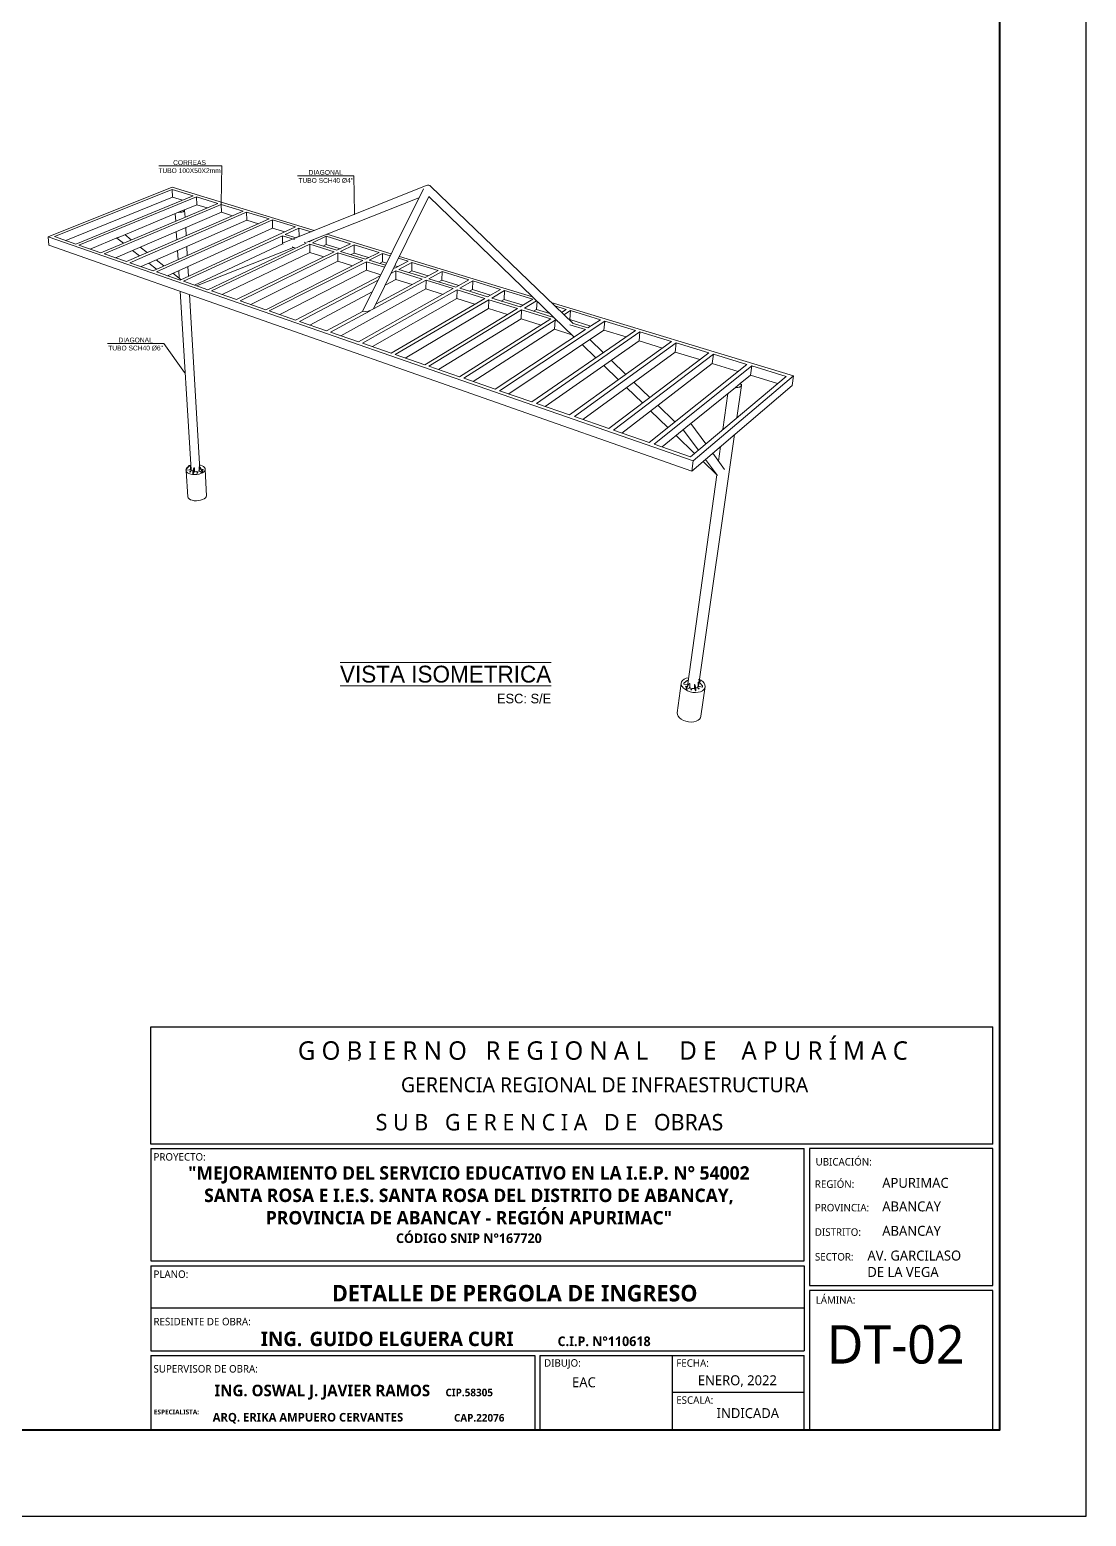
# Model space of a CAD drawing. Header units: metres. Extents: x -45.3 to -2.3, y -16.5 to 14.
# Drawn here: x -13.27 to -2.28, y -16.46 to -1 of the extents above; entities that cross this region are included whole.
import ezdxf
from ezdxf import colors
from ezdxf.entities.mleader import LeaderData, LeaderLine
from ezdxf.math import Vec2, Vec3

# ---------------------------------------------------------------- set-up
doc = ezdxf.new("R2010")
doc.units = ezdxf.units.M
doc.header["$MEASUREMENT"] = 0
for name, color, linetype, lineweight in [('EST _ Columnas_Pluma_Nº__20', 7, 'Continuous', 5), ('EST _ Losas_Pluma_Nº__10', 132, 'Continuous', 15), ('INT _ Mobiliario_Pluma_Nº__90', 70, 'Continuous', 0), ('LINEAS_IND.', 252, 'Continuous', 5), ('Membrete', 250, 'Continuous', 15), ('NOMBRES', 150, 'Continuous', 5)]:
    doc.layers.add(name, color=color, linetype=linetype, lineweight=lineweight)
doc.layers.add('INT _ Mobiliario_Pluma_Nº__28', color=7, linetype='Continuous', lineweight=0, true_color=0x747474)
doc.styles.add('01COTAS', font='GOTHIC.TTF')
doc.styles.add('100', font='arial.ttf', dxfattribs={"height": 0.18})
doc.styles.add('Generales', font='trebuc.ttf', dxfattribs={"height": 0.22})

# ---------------------------------------------------------------- blocks, each defined once
blk = doc.blocks.new('_DOT')
at = {"color": 0, "linetype": 'ByBlock', "lineweight": -2}
blk.add_line((-0.5, 0), (-1, 0), dxfattribs=at)
at = {"color": 0, "linetype": 'ByBlock', "const_width": 0.5}
blk.add_lwpolyline([(-0.25, 0, 1), (0.25, 0, 1)], format="xyb", close=True, dxfattribs=at)

msp = doc.modelspace()

# ---------------------------------------------------------------- linework, layer by layer
at = {"color": 7, "linetype": 'Continuous', "lineweight": 15}
for p, q in [((-11.611, -5.535), (-11.642, -5.571)), ((-11.641, -5.573), (-11.609, -5.538)), ((-11.599, -5.533), (-11.611, -5.535)), ((-11.611, -5.535), (-11.609, -5.538)), ((-11.609, -5.538), (-11.597, -5.536)), ((-11.599, -5.533), (-11.597, -5.536)), ((-11.597, -5.536), (-11.597, -5.571)), ((-11.565, -5.564), (-11.573, -5.612)), ((-11.569, -5.613), (-11.56, -5.564)), ((-11.562, -5.557), (-11.565, -5.564)), ((-11.565, -5.564), (-11.56, -5.564)), ((-11.562, -5.557), (-11.557, -5.557)), ((-11.56, -5.564), (-11.557, -5.557)), ((-11.557, -5.557), (-11.557, -5.592)), ((-11.508, -5.55), (-11.505, -5.548)), ((-11.508, -5.55), (-11.499, -5.555)), ((-11.508, -5.584), (-11.508, -5.55)), ((-11.496, -5.553), (-11.505, -5.548)), ((-11.499, -5.555), (-11.496, -5.553)), ((-11.499, -5.555), (-11.476, -5.599)), ((-11.473, -5.597), (-11.496, -5.553)), ((-11.642, -5.571), (-11.641, -5.573)), ((-11.642, -5.571), (-11.642, -5.581)), ((-11.641, -5.583), (-11.642, -5.581)), ((-11.641, -5.583), (-11.641, -5.573)), ((-11.605, -5.578), (-11.641, -5.583)), ((-11.597, -5.571), (-11.605, -5.578)), ((-11.573, -5.612), (-11.569, -5.613)), ((-11.573, -5.612), (-11.573, -5.622)), ((-11.569, -5.623), (-11.573, -5.622)), ((-11.559, -5.602), (-11.569, -5.623)), ((-11.569, -5.623), (-11.569, -5.613)), ((-11.557, -5.592), (-11.559, -5.602)), ((-11.503, -5.594), (-11.508, -5.584)), ((-11.476, -5.609), (-11.503, -5.594)), ((-11.476, -5.599), (-11.473, -5.597)), ((-11.476, -5.599), (-11.476, -5.609)), ((-11.473, -5.607), (-11.476, -5.609)), ((-11.473, -5.607), (-11.473, -5.597)), ((-6.433, -7.772), (-6.464, -7.798)), ((-6.464, -7.798), (-6.463, -7.795)), ((-6.464, -7.798), (-6.464, -7.808)), ((-6.464, -7.808), (-6.428, -7.813)), ((-6.463, -7.795), (-6.431, -7.769)), ((-6.439, -7.851), (-6.416, -7.807)), ((-6.439, -7.861), (-6.439, -7.851)), ((-6.436, -7.853), (-6.439, -7.851)), ((-6.439, -7.861), (-6.436, -7.863)), ((-6.413, -7.809), (-6.436, -7.853)), ((-6.436, -7.863), (-6.409, -7.848)), ((-6.436, -7.853), (-6.436, -7.863)), ((-6.433, -7.772), (-6.431, -7.769)), ((-6.422, -7.773), (-6.433, -7.772)), ((-6.431, -7.769), (-6.422, -7.771)), ((-6.422, -7.766), (-6.428, -7.77)), ((-6.428, -7.813), (-6.422, -7.809)), ((-6.416, -7.807), (-6.407, -7.802)), ((-6.413, -7.809), (-6.416, -7.807)), ((-6.404, -7.804), (-6.413, -7.809)), ((-6.409, -7.848), (-6.404, -7.839)), ((-6.404, -7.804), (-6.407, -7.802)), ((-6.404, -7.839), (-6.404, -7.804)), ((-6.352, -7.818), (-6.355, -7.811)), ((-6.355, -7.811), (-6.355, -7.846)), ((-6.35, -7.811), (-6.355, -7.811)), ((-6.355, -7.846), (-6.353, -7.856)), ((-6.353, -7.856), (-6.343, -7.877)), ((-6.343, -7.867), (-6.352, -7.818)), ((-6.347, -7.818), (-6.352, -7.818)), ((-6.35, -7.811), (-6.347, -7.818)), ((-6.347, -7.818), (-6.339, -7.866)), ((-6.339, -7.866), (-6.343, -7.867)), ((-6.343, -7.877), (-6.343, -7.867)), ((-6.343, -7.877), (-6.339, -7.877)), ((-6.339, -7.866), (-6.339, -7.877)), ((-6.313, -7.787), (-6.315, -7.79)), ((-6.302, -7.792), (-6.315, -7.79)), ((-6.315, -7.79), (-6.315, -7.825)), ((-6.315, -7.825), (-6.307, -7.832)), ((-6.313, -7.787), (-6.301, -7.789)), ((-6.295, -7.771), (-6.312, -7.758)), ((-6.307, -7.788), (-6.295, -7.782)), ((-6.307, -7.832), (-6.271, -7.838)), ((-6.301, -7.789), (-6.302, -7.792)), ((-6.271, -7.827), (-6.302, -7.792)), ((-6.301, -7.789), (-6.27, -7.825)), ((-6.295, -7.782), (-6.295, -7.771)), ((-6.27, -7.825), (-6.271, -7.827)), ((-6.271, -7.838), (-6.271, -7.827)), ((-6.271, -7.838), (-6.27, -7.835)), ((-6.27, -7.825), (-6.27, -7.835))]:
    msp.add_line(p, q, dxfattribs=at)
msp.add_lwpolyline([(-45.278, -16.462), (-2.278, -16.462), (-2.278, 14.038), (-45.278, 14.038)], close=True)
msp.add_lwpolyline([(-45.278, -16.462), (-2.278, -16.462), (-2.278, 14.038), (-45.278, 14.038)], close=True)
at = {"lineweight": 40}
msp.add_lwpolyline([(-44.378, -15.562), (-3.178, -15.562), (-3.178, 13.138), (-44.378, 13.138)], close=True, dxfattribs=at)
at = {"color": 7, "linetype": 'Continuous', "lineweight": 15, "extrusion": (0, 0, -1)}
for centre in [(-11.6, -5.599), (-11.525, -5.61), (-11.47, -5.579)]:
    msp.add_ellipse(centre, major_axis=(-0.00496, 0), ratio=0.57735, dxfattribs=at)
for centre, major_axis, start_param, end_param in [((-11.6, -5.604), (0.00496, 0), 4.273387, 5.15139), ((-11.545, -5.567), (-0.0548, 0), 5.190153, 6.119789), ((-11.545, -5.567), (-0.0548, 0), 3.901853, 4.951944), ((-11.525, -5.616), (0.00496, 0), 4.273387, 5.15139), ((-11.47, -5.584), (0.00496, 0), 4.273387, 5.15139)]:
    msp.add_ellipse(centre, major_axis=major_axis, ratio=0.57735, start_param=start_param, end_param=end_param, dxfattribs=at)
at = {"color": 7, "linetype": 'Continuous', "lineweight": 15}
for centre in [(-6.442, -7.833), (-6.387, -7.865), (-6.312, -7.853)]:
    msp.add_ellipse(centre, major_axis=(0.00496, 0), ratio=0.57735, dxfattribs=at)
for centre, major_axis, start_param, end_param in [((-6.442, -7.838), (-0.00496, 0), 4.273387, 5.15139), ((-6.367, -7.821), (0.0548, 0), 3.901853, 4.951944), ((-6.387, -7.87), (-0.00496, 0), 4.273387, 5.15139), ((-6.367, -7.821), (0.0548, 0), 5.190153, 6.119789), ((-6.312, -7.858), (-0.00496, 0), 4.273387, 5.15139)]:
    msp.add_ellipse(centre, major_axis=major_axis, ratio=0.57735, start_param=start_param, end_param=end_param, dxfattribs=at)
at = {"layer": 'EST _ Columnas_Pluma_Nº__20', "color": 7, "linetype": 'Continuous', "lineweight": 5}
for p, q in [((-11.63, -5.556), (-11.64, -5.566)), ((-11.617, -5.546), (-11.63, -5.556)), ((-11.6, -5.538), (-11.617, -5.546)), ((-11.593, -5.536), (-11.6, -5.538)), ((-11.494, -5.532), (-11.501, -5.53)), ((-11.476, -5.538), (-11.494, -5.532)), ((-11.462, -5.545), (-11.476, -5.538)), ((-11.451, -5.555), (-11.462, -5.545)), ((-11.445, -5.566), (-11.451, -5.555)), ((-11.64, -5.566), (-11.644, -5.578)), ((-11.644, -5.578), (-11.643, -5.589)), ((-11.643, -5.589), (-11.638, -5.6)), ((-11.626, -5.86), (-11.643, -5.589)), ((-11.638, -5.6), (-11.628, -5.61)), ((-11.628, -5.61), (-11.613, -5.618)), ((-11.613, -5.618), (-11.595, -5.624)), ((-11.595, -5.624), (-11.575, -5.627)), ((-11.575, -5.627), (-11.553, -5.629)), ((-11.553, -5.629), (-11.53, -5.627)), ((-11.53, -5.627), (-11.508, -5.623)), ((-11.508, -5.623), (-11.488, -5.617)), ((-11.488, -5.617), (-11.471, -5.609)), ((-11.471, -5.609), (-11.458, -5.599)), ((-11.458, -5.599), (-11.449, -5.588)), ((-11.449, -5.588), (-11.445, -5.577)), ((-11.445, -5.577), (-11.445, -5.566)), ((-11.429, -5.848), (-11.445, -5.577)), ((-11.626, -5.86), (-11.62, -5.871)), ((-11.62, -5.871), (-11.61, -5.881)), ((-11.455, -5.881), (-11.442, -5.871)), ((-11.442, -5.871), (-11.433, -5.86)), ((-11.433, -5.86), (-11.429, -5.848)), ((-11.61, -5.881), (-11.596, -5.89)), ((-11.596, -5.89), (-11.578, -5.896)), ((-11.578, -5.896), (-11.558, -5.9)), ((-11.558, -5.9), (-11.536, -5.901)), ((-11.536, -5.901), (-11.514, -5.899)), ((-11.514, -5.899), (-11.492, -5.895)), ((-11.492, -5.895), (-11.472, -5.889)), ((-11.472, -5.889), (-11.455, -5.881)), ((-6.534, -8.106), (-6.493, -7.8)), ((-6.489, -7.783), (-6.493, -7.8)), ((-6.493, -7.8), (-6.491, -7.817)), ((-6.491, -7.817), (-6.483, -7.834)), ((-6.478, -7.769), (-6.489, -7.783)), ((-6.483, -7.834), (-6.469, -7.851)), ((-6.463, -7.756), (-6.478, -7.769)), ((-6.469, -7.851), (-6.449, -7.865)), ((-6.442, -7.747), (-6.463, -7.756)), ((-6.449, -7.865), (-6.426, -7.878)), ((-6.418, -7.741), (-6.442, -7.747)), ((-6.426, -7.878), (-6.4, -7.887)), ((-6.416, -7.741), (-6.418, -7.741)), ((-6.287, -7.768), (-6.302, -7.76)), ((-6.293, -7.887), (-6.272, -7.877)), ((-6.288, -8.14), (-6.243, -7.833)), ((-6.268, -7.782), (-6.287, -7.768)), ((-6.272, -7.877), (-6.257, -7.865)), ((-6.254, -7.799), (-6.268, -7.782)), ((-6.257, -7.865), (-6.247, -7.85)), ((-6.245, -7.816), (-6.254, -7.799)), ((-6.247, -7.85), (-6.243, -7.833)), ((-6.243, -7.833), (-6.245, -7.816)), ((-6.4, -7.887), (-6.372, -7.893)), ((-6.372, -7.893), (-6.344, -7.895)), ((-6.344, -7.895), (-6.317, -7.892)), ((-6.317, -7.892), (-6.293, -7.887)), ((-6.534, -8.106), (-6.532, -8.123)), ((-6.532, -8.123), (-6.524, -8.141)), ((-6.524, -8.141), (-6.511, -8.157)), ((-6.511, -8.157), (-6.492, -8.172)), ((-6.492, -8.172), (-6.469, -8.185)), ((-6.469, -8.185), (-6.443, -8.194)), ((-6.337, -8.194), (-6.317, -8.184)), ((-6.317, -8.184), (-6.301, -8.172)), ((-6.301, -8.172), (-6.292, -8.157)), ((-6.292, -8.157), (-6.288, -8.14)), ((-6.443, -8.194), (-6.415, -8.2)), ((-6.415, -8.2), (-6.388, -8.202)), ((-6.388, -8.202), (-6.361, -8.2)), ((-6.361, -8.2), (-6.337, -8.194))]:
    msp.add_line(p, q, dxfattribs=at)
at = {"layer": 'EST _ Losas_Pluma_Nº__10', "linetype": 'Continuous', "lineweight": 15}
for p, q in [((-11.789, -2.641), (-13.079, -3.156)), ((-13.013, -3.153), (-11.788, -2.663)), ((-12.894, -3.195), (-11.783, -2.744)), ((-11.568, -2.73), (-12.79, -3.231)), ((-12.758, -3.242), (-11.536, -2.739)), ((-10.31, -3.09), (-11.789, -2.641)), ((-11.788, -2.663), (-11.568, -2.73)), ((-11.783, -2.744), (-11.788, -2.663)), ((-11.783, -2.744), (-11.681, -2.776)), ((-11.536, -2.739), (-11.311, -2.808)), ((-11.532, -2.822), (-11.536, -2.739)), ((-11.311, -2.808), (-12.529, -3.321)), ((-12.496, -3.332), (-11.279, -2.818)), ((-12.378, -3.373), (-11.275, -2.901)), ((-12.363, -3.168), (-11.723, -2.901)), ((-11.048, -2.888), (-12.262, -3.413)), ((-12.228, -3.425), (-11.015, -2.898)), ((-11.723, -2.901), (-11.721, -2.9)), ((-11.721, -2.9), (-11.663, -2.876)), ((-11.663, -2.876), (-11.661, -2.875)), ((-11.661, -2.875), (-11.532, -2.822)), ((-11.532, -2.822), (-11.423, -2.855)), ((-11.279, -2.818), (-11.048, -2.888)), ((-11.275, -2.901), (-11.279, -2.818)), ((-11.275, -2.901), (-11.16, -2.936)), ((-11.015, -2.898), (-10.779, -2.97)), ((-11.012, -2.982), (-11.015, -2.898)), ((-12.111, -3.465), (-11.012, -2.982)), ((-10.779, -2.97), (-11.987, -3.508)), ((-11.952, -3.52), (-10.745, -2.98)), ((-11.837, -3.56), (-10.743, -3.065)), ((-10.504, -3.053), (-11.706, -3.606)), ((-11.012, -2.982), (-10.89, -3.019)), ((-10.745, -2.98), (-10.504, -3.053)), ((-10.743, -3.065), (-10.745, -2.98)), ((-10.743, -3.065), (-10.614, -3.104)), ((-10.611, -3.13), (-10.469, -3.064)), ((-10.469, -3.064), (-10.342, -3.103)), ((-10.467, -3.149), (-10.469, -3.064)), ((-13.079, -3.156), (-6.368, -5.487)), ((-13.07, -3.242), (-13.079, -3.156)), ((-13.07, -3.242), (-6.382, -5.592)), ((-12.79, -3.231), (-13.013, -3.153)), ((-12.529, -3.321), (-12.758, -3.242)), ((-12.639, -3.283), (-12.347, -3.161)), ((-11.67, -3.618), (-10.641, -3.144)), ((-11.556, -3.658), (-10.639, -3.23)), ((-10.393, -3.221), (-11.417, -3.706)), ((-11.38, -3.718), (-10.357, -3.232)), ((-10.641, -3.144), (-10.514, -3.183)), ((-10.639, -3.23), (-10.641, -3.144)), ((-10.639, -3.23), (-10.634, -3.231)), ((-10.497, -3.165), (-10.611, -3.13)), ((-10.499, -3.164), (-10.467, -3.149)), ((-10.467, -3.149), (-10.462, -3.151)), ((-10.416, -3.213), (-10.393, -3.221)), ((-10.363, -3.207), (-10.37, -3.204)), ((-10.299, -3.176), (-10.363, -3.207)), ((-10.357, -3.232), (-10.102, -3.311)), ((-10.356, -3.319), (-10.357, -3.232)), ((-10.335, -3.19), (-10.331, -3.191)), ((-10.327, -3.218), (-10.185, -3.15)), ((-10.073, -3.296), (-10.327, -3.218)), ((-10.217, -3.252), (-10.185, -3.236)), ((-10.185, -3.15), (-9.932, -3.227)), ((-10.185, -3.236), (-10.185, -3.15)), ((-10.185, -3.236), (-10.041, -3.281)), ((-9.51, -3.332), (-10.18, -3.129)), ((-9.932, -3.227), (-10.073, -3.296)), ((-10.036, -3.308), (-9.895, -3.238)), ((-9.895, -3.238), (-9.635, -3.318)), ((-9.895, -3.325), (-9.895, -3.238)), ((-12.262, -3.413), (-12.496, -3.332)), ((-11.267, -3.757), (-10.356, -3.319)), ((-10.102, -3.311), (-11.12, -3.808)), ((-11.082, -3.821), (-10.066, -3.322)), ((-10.538, -3.261), (-10.503, -3.273)), ((-10.356, -3.319), (-10.211, -3.364)), ((-10.066, -3.322), (-9.805, -3.403)), ((-10.065, -3.41), (-10.066, -3.322)), ((-9.775, -3.388), (-10.036, -3.308)), ((-9.927, -3.341), (-9.895, -3.325)), ((-9.895, -3.325), (-9.744, -3.372)), ((-9.635, -3.318), (-9.775, -3.388)), ((-9.738, -3.4), (-9.598, -3.329)), ((-9.569, -3.452), (-9.738, -3.4)), ((-9.599, -3.417), (-9.598, -3.329)), ((-9.598, -3.329), (-9.52, -3.353)), ((-9.433, -3.379), (-9.331, -3.41)), ((-8.039, -3.779), (-9.423, -3.359)), ((-11.987, -3.508), (-12.228, -3.425)), ((-11.706, -3.606), (-11.952, -3.52)), ((-10.971, -3.86), (-10.065, -3.41)), ((-9.805, -3.403), (-10.815, -3.914)), ((-10.777, -3.927), (-9.767, -3.415)), ((-10.667, -3.965), (-9.767, -3.503)), ((-10.065, -3.41), (-9.913, -3.458)), ((-9.767, -3.415), (-9.579, -3.473)), ((-9.767, -3.503), (-9.767, -3.415)), ((-9.767, -3.503), (-9.618, -3.55)), ((-9.63, -3.433), (-9.599, -3.417)), ((-9.599, -3.417), (-9.558, -3.429)), ((-9.512, -3.536), (-9.46, -3.51)), ((-9.47, -3.482), (-9.483, -3.479)), ((-9.472, -3.456), (-9.439, -3.466)), ((-9.331, -3.41), (-9.47, -3.482)), ((-9.462, -3.599), (-9.46, -3.51)), ((-9.46, -3.51), (-9.186, -3.595)), ((-9.431, -3.494), (-9.293, -3.422)), ((-9.157, -3.579), (-9.431, -3.494)), ((-9.326, -3.527), (-9.295, -3.51)), ((-9.295, -3.51), (-9.293, -3.422)), ((-9.295, -3.51), (-9.126, -3.562)), ((-9.293, -3.422), (-9.02, -3.505)), ((-9.02, -3.505), (-9.157, -3.579)), ((-9.117, -3.591), (-8.98, -3.517)), ((-8.983, -3.606), (-8.98, -3.517)), ((-8.98, -3.517), (-8.7, -3.602)), ((-11.417, -3.706), (-11.67, -3.618)), ((-9.624, -3.563), (-10.503, -4.022)), ((-10.463, -4.036), (-9.646, -3.607)), ((-10.034, -4.184), (-9.148, -3.697)), ((-8.864, -3.694), (-9.85, -4.248)), ((-9.808, -4.262), (-8.824, -3.707)), ((-9.694, -3.905), (-9.146, -3.607)), ((-9.186, -3.595), (-9.67, -3.857)), ((-9.571, -3.657), (-9.462, -3.599)), ((-9.462, -3.599), (-9.292, -3.652)), ((-9.148, -3.697), (-9.146, -3.607)), ((-9.148, -3.697), (-8.969, -3.754)), ((-9.146, -3.607), (-8.864, -3.694)), ((-8.836, -3.678), (-9.117, -3.591)), ((-9.014, -3.623), (-8.983, -3.606)), ((-8.983, -3.606), (-8.805, -3.661)), ((-8.7, -3.602), (-8.836, -3.678)), ((-8.827, -3.798), (-8.824, -3.707)), ((-8.824, -3.707), (-8.534, -3.797)), ((-8.795, -3.691), (-8.659, -3.615)), ((-8.506, -3.78), (-8.795, -3.691)), ((-8.694, -3.722), (-8.663, -3.705)), ((-8.663, -3.705), (-8.659, -3.615)), ((-8.663, -3.705), (-8.475, -3.763)), ((-8.659, -3.615), (-8.372, -3.702)), ((-8.372, -3.702), (-8.506, -3.78)), ((-11.12, -3.808), (-11.38, -3.718)), ((-10.815, -3.914), (-11.082, -3.821)), ((-10.355, -4.073), (-9.707, -3.729)), ((-9.704, -4.298), (-8.827, -3.798)), ((-8.534, -3.797), (-9.51, -4.365)), ((-9.467, -4.38), (-8.492, -3.81)), ((-8.827, -3.798), (-8.638, -3.857)), ((-8.497, -3.902), (-8.492, -3.81)), ((-8.492, -3.81), (-8.195, -3.902)), ((-8.464, -3.793), (-8.33, -3.715)), ((-8.167, -3.885), (-8.464, -3.793)), ((-8.365, -3.824), (-8.335, -3.806)), ((-8.335, -3.806), (-8.33, -3.715)), ((-8.335, -3.806), (-8.137, -3.867)), ((-8.33, -3.715), (-8.035, -3.805)), ((-8.035, -3.805), (-8.167, -3.885)), ((-8.124, -3.898), (-7.996, -3.82)), ((-7.998, -3.91), (-7.992, -3.824)), ((-5.323, -4.602), (-7.846, -3.837)), ((-10.503, -4.022), (-10.777, -3.927)), ((-9.807, -3.931), (-10.181, -4.133)), ((-10.14, -4.147), (-9.729, -3.924)), ((-9.365, -4.416), (-8.497, -3.902)), ((-8.195, -3.902), (-9.16, -4.487)), ((-9.116, -4.502), (-8.152, -3.915)), ((-9.016, -4.537), (-8.158, -4.008)), ((-7.847, -4.01), (-8.8, -4.611)), ((-8.497, -3.902), (-8.298, -3.964)), ((-8.158, -4.008), (-8.152, -3.915)), ((-8.158, -4.008), (-7.948, -4.074)), ((-8.152, -3.915), (-7.847, -4.01)), ((-7.819, -3.993), (-8.124, -3.898)), ((-8.028, -3.928), (-7.998, -3.91)), ((-7.998, -3.91), (-7.859, -3.952)), ((-7.818, -3.992), (-7.819, -3.993)), ((-7.808, -3.874), (-7.688, -3.91)), ((-7.688, -3.91), (-7.738, -3.941)), ((-7.712, -3.966), (-7.645, -3.923)), ((-7.657, -4.019), (-7.652, -4.016)), ((-7.652, -4.016), (-7.645, -3.923)), ((-7.652, -4.016), (-7.433, -4.084)), ((-7.645, -3.923), (-7.333, -4.018)), ((-7.333, -4.018), (-7.462, -4.103)), ((-10.181, -4.133), (-10.463, -4.036)), ((-9.85, -4.248), (-10.14, -4.147)), ((-8.754, -4.627), (-7.803, -4.024)), ((-8.657, -4.661), (-7.81, -4.117)), ((-7.489, -4.121), (-8.429, -4.74)), ((-8.382, -4.756), (-7.288, -4.032)), ((-8.287, -4.789), (-7.296, -4.126)), ((-6.968, -4.129), (-8.047, -4.872)), ((-7.998, -4.889), (-6.921, -4.143)), ((-7.81, -4.117), (-7.803, -4.024)), ((-7.81, -4.117), (-7.63, -4.174)), ((-7.803, -4.024), (-7.777, -4.031)), ((-7.652, -4.07), (-7.489, -4.121)), ((-7.462, -4.103), (-7.625, -4.053)), ((-7.296, -4.126), (-7.288, -4.032)), ((-7.296, -4.126), (-7.066, -4.197)), ((-7.288, -4.032), (-6.968, -4.129)), ((-6.931, -4.238), (-6.921, -4.143)), ((-6.921, -4.143), (-6.592, -4.244)), ((-9.51, -4.365), (-9.808, -4.262)), ((-7.906, -4.92), (-6.931, -4.238)), ((-6.592, -4.244), (-7.653, -5.008)), ((-7.603, -5.026), (-6.544, -4.258)), ((-6.931, -4.238), (-6.688, -4.313)), ((-6.555, -4.354), (-6.544, -4.258)), ((-6.544, -4.258), (-6.205, -4.361)), ((-9.16, -4.487), (-9.467, -4.38)), ((-7.514, -5.056), (-6.555, -4.354)), ((-6.205, -4.361), (-7.246, -5.149)), ((-7.195, -5.167), (-6.156, -4.376)), ((-7.109, -5.196), (-6.169, -4.473)), ((-5.808, -4.482), (-6.827, -5.294)), ((-6.555, -4.354), (-6.3, -4.433)), ((-6.169, -4.473), (-6.156, -4.376)), ((-6.169, -4.473), (-5.9, -4.556)), ((-6.156, -4.376), (-5.808, -4.482)), ((-8.8, -4.611), (-9.116, -4.502)), ((-8.429, -4.74), (-8.754, -4.627)), ((-6.774, -5.312), (-5.757, -4.498)), ((-5.399, -4.607), (-6.395, -5.444)), ((-6.368, -5.487), (-5.323, -4.602)), ((-5.878, -4.681), (-5.772, -4.595)), ((-5.772, -4.595), (-5.757, -4.498)), ((-5.772, -4.595), (-5.489, -4.682)), ((-5.757, -4.498), (-5.399, -4.607)), ((-5.339, -4.701), (-5.323, -4.602)), ((-8.047, -4.872), (-8.382, -4.756)), ((-6.443, -5.139), (-5.928, -4.722)), ((-6.382, -5.592), (-5.339, -4.701)), ((-5.928, -4.722), (-5.927, -4.721)), ((-5.927, -4.721), (-5.879, -4.682)), ((-5.879, -4.682), (-5.878, -4.681)), ((-7.653, -5.008), (-7.998, -4.889)), ((-7.246, -5.149), (-7.603, -5.026)), ((-6.827, -5.294), (-7.195, -5.167)), ((-6.692, -5.341), (-6.443, -5.139)), ((-6.395, -5.444), (-6.774, -5.312)), ((-6.382, -5.592), (-6.368, -5.487))]:
    msp.add_line(p, q, dxfattribs=at)
at = {"layer": 'INT _ Mobiliario_Pluma_Nº__28', "color": 8, "linetype": 'Continuous', "lineweight": 0, "true_color": 0x747474}
for p, q in [((-11.751, -2.993), (-11.756, -2.915)), ((-11.723, -2.901), (-11.72, -2.902)), ((-11.719, -2.901), (-11.721, -2.9)), ((-11.72, -2.902), (-11.702, -2.901)), ((-11.703, -2.9), (-11.719, -2.901)), ((-11.687, -2.898), (-11.703, -2.9)), ((-11.702, -2.901), (-11.686, -2.899)), ((-11.674, -2.894), (-11.687, -2.898)), ((-11.686, -2.899), (-11.672, -2.895)), ((-11.664, -2.889), (-11.674, -2.894)), ((-11.672, -2.895), (-11.662, -2.889)), ((-11.661, -2.883), (-11.664, -2.889)), ((-11.663, -2.876), (-11.662, -2.877)), ((-11.662, -2.877), (-11.661, -2.883)), ((-11.662, -2.889), (-11.658, -2.883)), ((-11.66, -2.876), (-11.661, -2.875)), ((-11.658, -2.883), (-11.66, -2.876)), ((-11.654, -2.952), (-11.658, -2.883)), ((-11.642, -3.145), (-11.647, -3.06)), ((-11.739, -3.187), (-11.745, -3.102)), ((-11.726, -3.392), (-11.732, -3.299)), ((-11.63, -3.349), (-11.636, -3.256)), ((-11.714, -3.587), (-11.719, -3.507)), ((-11.617, -3.565), (-11.623, -3.464)), ((-11.59, -5.578), (-11.706, -3.722)), ((-11.499, -5.577), (-11.606, -3.757)), ((-6.058, -5.161), (-6.006, -4.785)), ((-5.928, -4.722), (-5.924, -4.723)), ((-5.924, -4.721), (-5.927, -4.721)), ((-5.904, -4.721), (-5.924, -4.721)), ((-5.924, -4.723), (-5.902, -4.722)), ((-5.912, -5.038), (-5.864, -4.703)), ((-5.886, -4.717), (-5.904, -4.721)), ((-5.902, -4.722), (-5.883, -4.719)), ((-5.873, -4.711), (-5.886, -4.717)), ((-5.883, -4.719), (-5.87, -4.712)), ((-5.879, -4.682), (-5.878, -4.683)), ((-5.875, -4.683), (-5.878, -4.681)), ((-5.878, -4.683), (-5.869, -4.693)), ((-5.865, -4.693), (-5.875, -4.683)), ((-5.868, -4.702), (-5.873, -4.711)), ((-5.87, -4.712), (-5.864, -4.703)), ((-5.869, -4.693), (-5.868, -4.702)), ((-5.864, -4.703), (-5.865, -4.693)), ((-6.311, -7.828), (-5.937, -5.212)), ((-6.104, -5.49), (-6.083, -5.336)), ((-6.425, -7.805), (-6.123, -5.63))]:
    msp.add_line(p, q, dxfattribs=at)
at = {"layer": 'INT _ Mobiliario_Pluma_Nº__90', "linetype": 'Continuous', "lineweight": 0}
for p, q in [((-10.639, -3.222), (-9.146, -2.622)), ((-10.387, -3.211), (-9.22, -2.749)), ((-9.807, -3.931), (-9.174, -2.657)), ((-9.694, -3.905), (-9.116, -2.738)), ((-7.605, -4.198), (-9.118, -2.736)), ((-7.621, -4.054), (-9.096, -2.632)), ((-12.294, -3.222), (-12.363, -3.168)), ((-12.213, -3.188), (-12.28, -3.133)), ((-12.126, -3.355), (-12.2, -3.297)), ((-12.047, -3.32), (-12.12, -3.262)), ((-11.875, -3.458), (-11.953, -3.396)), ((-11.534, -3.665), (-10.525, -3.266)), ((-11.952, -3.493), (-12.031, -3.43)), ((-11.699, -3.6), (-11.78, -3.535)), ((-7.381, -4.414), (-7.523, -4.277)), ((-7.303, -4.36), (-7.444, -4.224)), ((-7.068, -4.587), (-7.22, -4.44)), ((-7.145, -4.642), (-7.298, -4.495)), ((-6.896, -4.883), (-7.061, -4.724)), ((-6.82, -4.826), (-6.984, -4.668)), ((-6.557, -5.079), (-6.735, -4.908)), ((-6.632, -5.138), (-6.81, -4.966)), ((-6.236, -5.31), (-6.392, -5.098)), ((-6.353, -5.408), (-6.546, -5.222)), ((-6.312, -5.374), (-6.471, -5.162)), ((-6.041, -5.577), (-6.165, -5.407)), ((-6.122, -5.631), (-6.265, -5.492)), ((-6.114, -5.637), (-6.239, -5.47))]:
    msp.add_line(p, q, dxfattribs=at)
at = {"layer": 'INT _ Mobiliario_Pluma_Nº__90', "color": 60, "linetype": 'Continuous', "lineweight": 0, "true_color": 0xc5ff15}
for centre, radius, start, end in [((-9.128, -2.662), 0.0443, 43.5253, 113.3373), ((-9.78, -3.788), 0.145, 259.4261, 306.387)]:
    msp.add_arc(centre, radius, start, end, dxfattribs=at)
at = {"layer": 'LINEAS_IND.', "color": 7, "ltscale": 0.5}
msp.add_line((-9.952, -11.719, 0.509), (-9.942, -11.725, 0.509), dxfattribs=at)
at = {"layer": 'Membrete', "color": 7, "lineweight": 30, "ltscale": 0.5}
for p, q in [((-12.011, -12.593), (-12.011, -11.372)), ((-12.011, -11.372), (-3.249, -11.372)), ((-3.249, -12.593), (-12.011, -12.593)), ((-12.011, -12.637), (-5.212, -12.637)), ((-12.011, -12.637), (-12.011, -13.805)), ((-12.009, -13.805), (-5.212, -13.805)), ((-12.009, -13.857), (-5.212, -13.857)), ((-12.009, -13.857), (-12.009, -14.74)), ((-5.212, -13.857), (-5.212, -14.74)), ((-5.212, -14.298), (-12.009, -14.298)), ((-12.009, -14.74), (-5.212, -14.74)), ((-12.009, -14.79), (-8.014, -14.79)), ((-12.009, -14.79), (-12.009, -15.562)), ((-8.014, -14.79), (-8.014, -15.562)), ((-7.962, -14.79), (-5.212, -14.79)), ((-7.962, -14.79), (-7.962, -15.562)), ((-5.212, -15.176), (-6.587, -15.176))]:
    msp.add_line(p, q, dxfattribs=at)
at = {"layer": 'Membrete', "color": 7, "lineweight": 20, "ltscale": 0.5}
msp.add_line((-3.519, -11.372), (-12.011, -11.372), dxfattribs=at)
at = {"layer": 'Membrete', "color": 7, "lineweight": 30, "ltscale": 0.5}
for points in [[(-3.249, -12.593), (-3.249, -11.372)], [(-5.212, -13.805), (-5.212, -12.637)], [(-3.249, -14.063), (-3.249, -12.637)], [(-3.249, -15.562), (-3.249, -14.113)], [(-7.962, -15.562), (-5.212, -15.562), (-5.212, -14.79)], [(-6.587, -14.79), (-6.587, -15.562)]]:
    msp.add_lwpolyline(points, dxfattribs=at)
for points in [[(-3.249, -12.637), (-5.156, -12.637), (-5.156, -14.063), (-3.249, -14.063)], [(-3.249, -14.113), (-5.156, -14.113), (-5.156, -15.562), (-3.249, -15.562)]]:
    msp.add_lwpolyline(points, close=True, dxfattribs=at)
at = {"layer": 'Membrete', "color": 7, "lineweight": 18, "ltscale": 0.5}
msp.add_lwpolyline([(-12.009, -15.562), (-8.014, -15.562)], dxfattribs=at)

# ---------------------------------------------------------------- texts
at = {"layer": 'Membrete', "color": 7, "lineweight": 5, "style": 'Generales'}
for s, height, p in [('G O B I E R N O   R E G I O N A L     D E    A P U R Í M A C   ', 0.19177, (-10.48, -11.714)), ('GERENCIA REGIONAL DE INFRAESTRUCTURA', 0.15549, (-9.408, -12.052)), ('S U B   G E R E N C I A   D E   OBRAS', 0.17104, (-9.67, -12.449))]:
    msp.add_text(s, height=height, dxfattribs=at).set_placement(p)
at = {"layer": 'Membrete', "color": 7, "ltscale": 0.5, "style": 'Generales'}
for s, height, p in [('PROYECTO:', 0.0777, (-11.982, -12.763)), ('UBICACIÓN:', 0.0777, (-5.094, -12.814)), ('REGIÓN:', 0.0777, (-5.102, -13.046)), ('APURIMAC', 0.1037, (-4.401, -13.046)), ('PROVINCIA:', 0.0777, (-5.102, -13.291)), ('ABANCAY', 0.1037, (-4.401, -13.291)), ('ABANCAY', 0.1037, (-4.401, -13.545)), ('DISTRITO:', 0.0777, (-5.102, -13.545)), ('SECTOR: ', 0.0777, (-5.101, -13.802)), ('AV. GARCILASO  ', 0.10366, (-4.555, -13.802)), ('PLANO:', 0.0777, (-11.982, -13.983)), ('DE LA VEGA', 0.1037, (-4.556, -13.973)), ('LÁMINA:', 0.0777, (-5.093, -14.251)), ('RESIDENTE DE OBRA:', 0.07775, (-11.982, -14.476)), ('DT-02', 0.3995, (-4.977, -14.874)), ('DIBUJO:', 0.0777, (-7.919, -14.906)), ('FECHA:', 0.0777, (-6.544, -14.907)), ('SUPERVISOR DE OBRA:', 0.07775, (-11.982, -14.967)), ('ENERO, 2022', 0.10378, (-6.32, -15.099)), ('EAC', 0.1038, (-7.628, -15.12)), ('ESCALA:', 0.0777, (-6.544, -15.292)), ('INDICADA', 0.1037, (-6.124, -15.441))]:
    msp.add_text(s, height=height, dxfattribs=at).set_placement(p)
at = {"layer": 'Membrete', "color": 7, "ltscale": 0.5, "attachment_point": 1, "style": 'Generales'}
for s, insert, char_height, width in [('\\pxqc;{\\fTrebuchet MS|b1|i0|c0|p34;\\H0.6891x;"MEJORAMIENTO DEL SERVICIO EDUCATIVO EN LA I.E.P. N° 54002 \\PSANTA ROSA E I.E.S. SANTA ROSA DEL DISTRITO DE ABANCAY, \\PPROVINCIA DE ABANCAY - REGIÓN APURIMAC"\\H1.4512x;\\P\\H0.49222x;CÓDIGO SNIP N°167720}', (-12.122, -12.821), 0.202926, 6.84244), ('\\pxqc;{\\fTrebuchet MS|b1|i0|c0|p34;DETALLE DE PERGOLA DE INGRESO}', (-11.326, -14.056), 0.17156, 6.20353), ('\\pxi-2.5313,l3.5313,t3.5313;{\\fTrebuchet MS|b1|i0|c0|p34;\\H0.88598x;ING.^IGUIDO ELGUERA CURI         \\H0.66667x;C.I.P. N°110618}', (-11.035, -14.542), 0.169105, 5.26327), ('{\\fTrebuchet MS|b1|i0|c0|p34;\\H1.0054x;ING. OSWAL J. JAVIER RAMOS \\H0.73511x;    \\H0.89565x;CIP.58305}', (-11.348, -15.094), 0.119351, 4.28922), ('{\\fTrebuchet MS|b1|i0|c0|p34;ESPECIALISTA:}', (-11.978, -15.352), 0.04994, 0.87344), ('\\pxt8;{\\fTrebuchet MS|b1|i0|c0|p34;\\H0.75408x;ARQ. ERIKA AMPUERO CERVANTES\\H1.3333x;             \\H0.6584x;CAP.22076}', (-11.366, -15.387), 0.119351, 4.10279)]:
    msp.add_mtext(s, dxfattribs=dict(at, insert=insert, char_height=char_height, width=width))
at = {"layer": 'NOMBRES', "color": 1, "ltscale": 0.06, "insert": (-17.773, -7.616), "char_height": 0.175, "width": 9.92881, "attachment_point": 1, "style": '100'}
msp.add_mtext('\\A1;\\pxqr;{\\fCentury Gothic|b0|i0|c0|p34;\\L\\OVISTA ISOMETRICA \\P\\H0.57143x;\\l\\oESC: S/E}', dxfattribs=at)

# ---------------------------------------------------------------- leaders
at = {"ltscale": 650}
ml = msp.add_multileader_mtext('Standard', dxfattribs=at)
ml.set_content('CORREAS\\PTUBO 100X50X2mm', color=256, style='01COTAS')
ml.set_leader_properties(color=1, lineweight=9)
ml.set_arrow_properties(name='DOT')
ml.build(insert=Vec2(0, 0))
ml.multileader.update_dxf_attribs({"text_left_attachment_type": 6, "text_right_attachment_type": 6, "dogleg_length": 0.0685, "arrow_head_size": 0.0125})
ctx = ml.context
ctx.base_point, ctx.char_height, ctx.arrow_head_size, ctx.landing_gap_size, ctx.plane_origin = Vec3(-11.925, -2.419), 0.05, 0.0125, 0.00025, Vec3(-11.908, -1.456)
ctx.left_attachment, ctx.right_attachment, ctx.text_align_type = 6, 6, 1
notes = []
notes.append((ctx, [(1, (1, 1, 0), (-11.271, -2.419), (-1, 0), 0.0171, [(1, [(-11.279, -2.818)], 0, [])])]))
ctx.mtext.insert, ctx.mtext.width, ctx.mtext.alignment, ctx.mtext.flow_direction = Vec3(-11.607, -2.359), 0.80696, 2, 5
ml = msp.add_multileader_mtext('Standard', dxfattribs=at)
ml.set_content('DIAGONAL\\PTUBO SCH40 %%C4" ', color=256, style='01COTAS')
ml.set_leader_properties(color=1, lineweight=9)
ml.set_arrow_properties(name='DOT')
ml.build(insert=Vec2(0, 0))
ml.multileader.update_dxf_attribs({"text_left_attachment_type": 6, "text_right_attachment_type": 6, "dogleg_length": 0.0685, "arrow_head_size": 0.0125})
ctx = ml.context
ctx.base_point, ctx.char_height, ctx.arrow_head_size, ctx.landing_gap_size, ctx.plane_origin = Vec3(-10.464, -2.521), 0.05, 0.0125, 0.00025, Vec3(-10.952, -1.632)
ctx.left_attachment, ctx.right_attachment, ctx.text_align_type = 6, 6, 1
notes.append((ctx, [(1, (1, 1, 0), (-9.898, -2.521), (-1, 0), 0.0171, [(1, [(-9.892, -2.922)], 0, [])])]))
ctx.mtext.insert, ctx.mtext.width, ctx.mtext.alignment, ctx.mtext.flow_direction = Vec3(-10.19, -2.461), 0.80696, 2, 5
ml = msp.add_multileader_mtext('Standard', dxfattribs=at)
ml.set_content('DIAGONAL\\PTUBO SCH40 %%C6" ', color=256, style='01COTAS')
ml.set_leader_properties(color=1, lineweight=9)
ml.set_arrow_properties(name='DOT')
ml.build(insert=Vec2(0, 0))
ml.multileader.update_dxf_attribs({"text_left_attachment_type": 6, "text_right_attachment_type": 6, "dogleg_length": 0.0685, "arrow_head_size": 0.0125})
ctx = ml.context
ctx.base_point, ctx.char_height, ctx.arrow_head_size, ctx.landing_gap_size, ctx.plane_origin = Vec3(-12.442, -4.264), 0.05, 0.0125, 0.00025, Vec3(-12.829, -3.657)
ctx.left_attachment, ctx.right_attachment, ctx.text_align_type = 6, 6, 1
notes.append((ctx, [(1, (1, 1, 0), (-11.876, -4.264), (-1, 0), 0.0171, [(1, [(-11.652, -4.578)], 0, [])])]))
ctx.mtext.insert, ctx.mtext.width, ctx.mtext.alignment, ctx.mtext.flow_direction = Vec3(-12.168, -4.204), 0.80696, 2, 5
for ctx, leaders in notes:
    for number, flags, end, landing, length, lines in leaders:
        leader = LeaderData()
        leader.index, (leader.has_last_leader_line, leader.has_dogleg_vector, leader.attachment_direction) = number, flags
        leader.last_leader_point, leader.dogleg_vector, leader.dogleg_length = Vec3(end), Vec3(landing), length
        for number, points, colour, breaks in lines:
            line = LeaderLine()
            line.index, line.vertices, line.color, line.breaks = number, Vec3.list(points), colors.encode_raw_color(colour), breaks
            leader.lines.append(line)
        ctx.leaders.append(leader)

doc.saveas('drawing.dxf')
